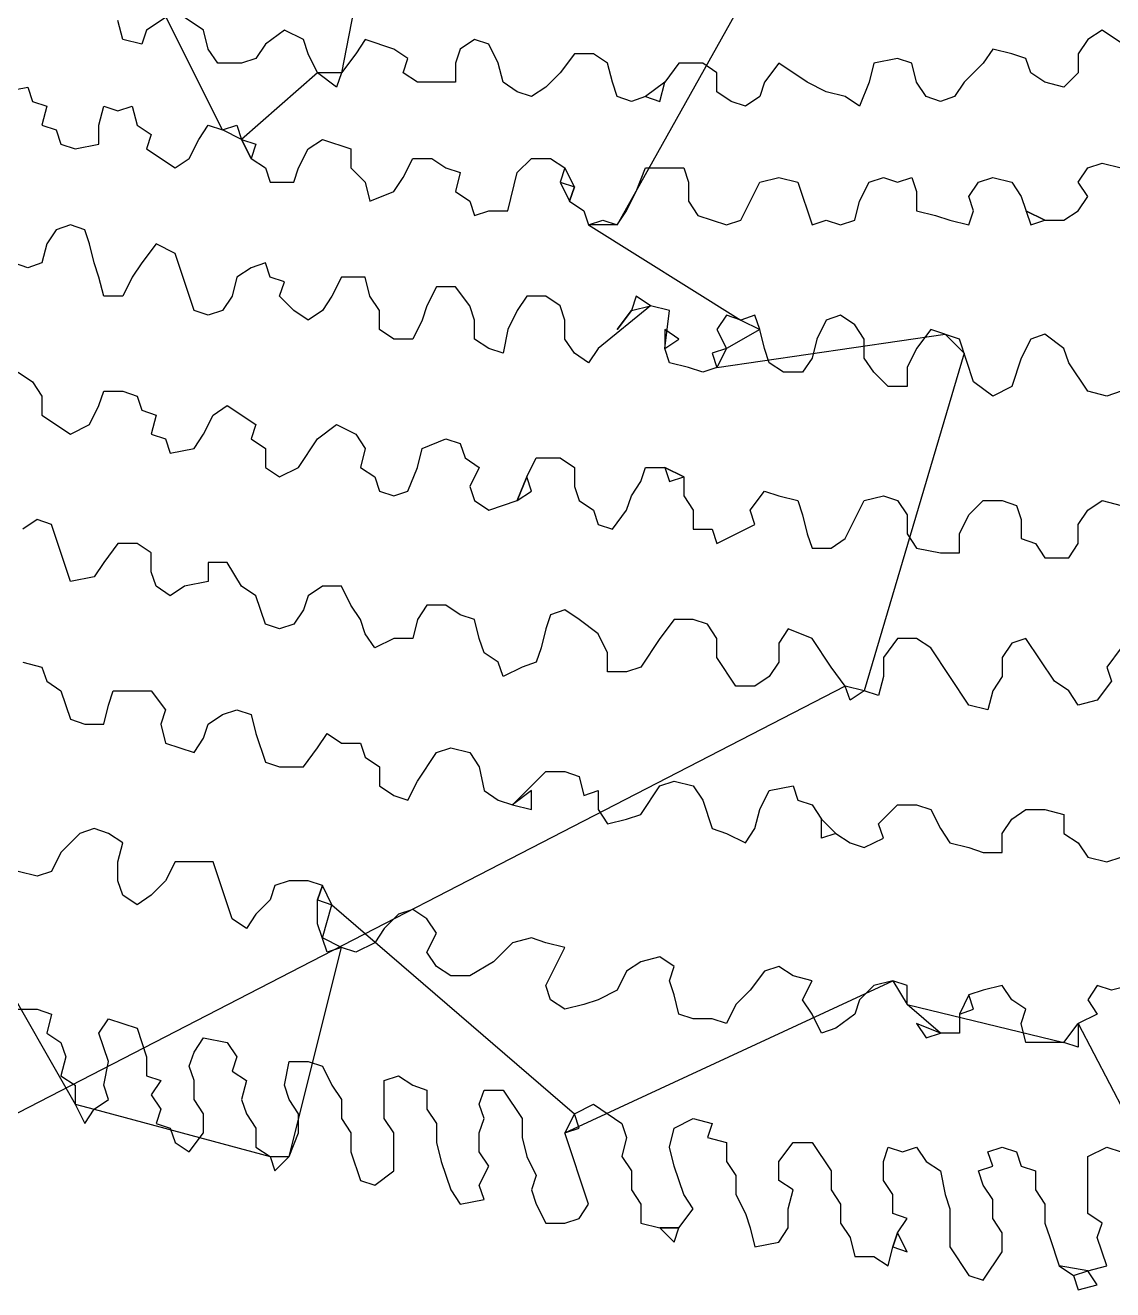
# Model space of a CAD drawing. Header units: metres. Extents: x 15 to 2853, y 44 to 1438.
# Drawn here: x 2012.5 to 2241.2, y 529 to 795 of the extents above; entities that cross this region are included whole.
import ezdxf

# ---------------------------------------------------------------- set-up
doc = ezdxf.new("R2010")
doc.units = ezdxf.units.M
doc.layers.add('Draw', color=2, linetype='CONTINUOUS')
doc.layers.add('Skip', color=1, linetype='CONTINUOUS')

msp = doc.modelspace()

# ---------------------------------------------------------------- linework, layer by layer
at = {"layer": 'draw'}
for p, q in [((2044, 798), (2038, 794)), ((2050, 794), (2044, 798)), ((2033, 792), (2032, 796)), ((2038, 794), (2037, 791)), ((2051, 790), (2050, 794)), ((2067, 794), (2063, 791)), ((2071, 792), (2067, 794)), ((2239, 794), (2236, 792)), ((2245, 790), (2239, 794)), ((2037, 791), (2033, 792)), ((2063, 791), (2061, 788)), ((2072, 789), (2071, 792)), ((2084, 792), (2082, 789)), ((2090, 790), (2084, 792)), ((2107, 792), (2104, 790)), ((2110, 791), (2107, 792)), ((2112, 787), (2110, 791)), ((2236, 792), (2234, 789)), ((2053, 787), (2051, 790)), ((2061, 788), (2058, 787)), ((2074, 785), (2072, 789)), ((2082, 789), (2079, 785)), ((2093, 788), (2090, 790)), ((2092, 785), (2093, 788)), ((2104, 790), (2103, 787)), ((2128, 789), (2125, 785)), ((2132, 789), (2128, 789)), ((2135, 787), (2132, 789)), ((2196, 788), (2191, 787)), ((2199, 787), (2196, 788)), ((2216, 790), (2214, 787)), ((2220, 789), (2216, 790)), ((2223, 788), (2220, 789)), ((2224, 785), (2223, 788)), ((2234, 789), (2234, 785)), ((2058, 787), (2053, 787)), ((2078, 782), (2074, 785)), ((2079, 785), (2074, 785)), ((2079, 785), (2078, 782)), ((2095, 783), (2092, 785)), ((2103, 787), (2103, 783)), ((2113, 783), (2112, 787)), ((2125, 785), (2122, 782)), ((2136, 783), (2135, 787)), ((2155, 787), (2150, 787)), ((2158, 785), (2155, 787)), ((2158, 781), (2158, 785)), ((2171, 787), (2168, 783)), ((2177, 783), (2171, 787)), ((2191, 787), (2190, 783)), ((2200, 783), (2199, 787)), ((2214, 787), (2210, 783)), ((2227, 783), (2224, 785)), ((2234, 785), (2231, 782)), ((2103, 783), (2095, 783)), ((2116, 781), (2113, 783)), ((2137, 780), (2136, 783)), ((2147, 783), (2143, 780)), ((2146, 779), (2147, 783)), ((2168, 783), (2167, 780)), ((2190, 783), (2188, 778)), ((2202, 780), (2200, 783)), ((2210, 783), (2208, 780)), ((2231, 782), (2227, 783)), ((2008, 781), (2013, 782)), ((2013, 782), (2014, 779)), ((2119, 780), (2116, 781)), ((2122, 782), (2119, 780)), ((2140, 779), (2137, 780)), ((2143, 780), (2140, 779)), ((2143, 780), (2146, 779)), ((2161, 779), (2158, 781)), ((2167, 780), (2164, 778)), ((2185, 780), (2181, 781)), ((2188, 778), (2185, 780)), ((2205, 779), (2202, 780)), ((2208, 780), (2205, 779)), ((2014, 779), (2017, 778)), ((2017, 778), (2016, 774)), ((2028, 774), (2029, 778)), ((2029, 778), (2032, 777)), ((2032, 777), (2035, 778)), ((2035, 778), (2036, 774)), ((2164, 778), (2161, 779)), ((2016, 774), (2019, 773)), ((2019, 773), (2020, 770)), ((2028, 770), (2028, 774)), ((2036, 774), (2039, 772)), ((2039, 772), (2038, 769)), ((2049, 771), (2051, 774)), ((2051, 774), (2054, 773)), ((2054, 773), (2057, 774)), ((2058, 771), (2054, 773)), ((2057, 774), (2058, 771)), ((2020, 770), (2023, 769)), ((2023, 769), (2028, 770)), ((2038, 769), (2044, 765)), ((2047, 767), (2049, 771)), ((2058, 771), (2061, 770)), ((2058, 771), (2060, 767)), ((2061, 770), (2060, 767)), ((2070, 765), (2072, 769)), ((2072, 769), (2075, 771)), ((2075, 771), (2081, 769)), ((2081, 769), (2081, 765)), ((2044, 765), (2047, 767)), ((2060, 767), (2063, 765)), ((2092, 763), (2094, 767)), ((2094, 767), (2098, 767)), ((2098, 767), (2101, 765)), ((2116, 764), (2119, 767)), ((2119, 767), (2123, 767)), ((2123, 767), (2126, 765)), ((2063, 765), (2064, 762)), ((2069, 762), (2070, 765)), ((2081, 765), (2084, 762)), ((2101, 765), (2104, 764)), ((2104, 764), (2103, 760)), ((2114, 756), (2116, 764)), ((2126, 765), (2125, 762)), ((2128, 761), (2126, 765)), ((2143, 765), (2151, 765)), ((2151, 765), (2152, 762)), ((2234, 762), (2236, 765)), ((2236, 765), (2239, 766)), ((2239, 766), (2243, 765)), ((2064, 762), (2069, 762)), ((2084, 762), (2085, 758)), ((2090, 760), (2092, 763)), ((2125, 762), (2128, 761)), ((2125, 762), (2127, 758)), ((2127, 758), (2128, 761)), ((2152, 762), (2152, 758)), ((2163, 754), (2167, 762)), ((2167, 762), (2171, 763)), ((2171, 763), (2175, 762)), ((2175, 762), (2178, 753)), ((2188, 758), (2190, 762)), ((2190, 762), (2193, 763)), ((2193, 763), (2196, 762)), ((2196, 762), (2199, 763)), ((2199, 763), (2200, 760)), ((2211, 759), (2213, 762)), ((2213, 762), (2216, 763)), ((2216, 763), (2220, 762)), ((2220, 762), (2222, 759)), ((2236, 759), (2234, 762)), ((2085, 758), (2090, 760)), ((2103, 760), (2106, 758)), ((2139, 756), (2141, 760)), ((2200, 760), (2200, 756)), ((2212, 756), (2211, 759)), ((2222, 759), (2224, 753)), ((2234, 756), (2236, 759)), ((2106, 758), (2107, 755)), ((2107, 755), (2110, 756)), ((2110, 756), (2114, 756)), ((2127, 758), (2130, 756)), ((2130, 756), (2131, 753)), ((2137, 753), (2139, 756)), ((2152, 758), (2154, 755)), ((2187, 754), (2188, 758)), ((2200, 756), (2204, 755)), ((2211, 753), (2212, 756)), ((2227, 754), (2223, 756)), ((2231, 754), (2234, 756)), ((2022, 753), (2019, 752)), ((2025, 752), (2022, 753)), ((2131, 753), (2134, 754)), ((2137, 753), (2131, 753)), ((2134, 754), (2137, 753)), ((2154, 755), (2160, 753)), ((2160, 753), (2163, 754)), ((2178, 753), (2181, 754)), ((2181, 754), (2184, 753)), ((2184, 753), (2187, 754)), ((2204, 755), (2207, 754)), ((2207, 754), (2211, 753)), ((2224, 753), (2227, 754)), ((2227, 754), (2231, 754)), ((2019, 752), (2017, 749)), ((2026, 749), (2025, 752)), ((2017, 749), (2016, 745)), ((2027, 745), (2026, 749)), ((2040, 749), (2037, 745)), ((2044, 747), (2040, 749)), ((2013, 744), (2010, 745)), ((2016, 745), (2013, 744)), ((2028, 742), (2027, 745)), ((2037, 745), (2035, 742)), ((2048, 735), (2044, 747)), ((2063, 745), (2060, 744)), ((2064, 742), (2063, 745)), ((2060, 744), (2057, 742)), ((2029, 738), (2028, 742)), ((2057, 742), (2056, 738)), ((2067, 741), (2064, 742)), ((2066, 738), (2067, 741)), ((2079, 742), (2077, 738)), ((2084, 742), (2079, 742)), ((2085, 738), (2084, 742)), ((2099, 740), (2097, 736)), ((2103, 740), (2099, 740)), ((2106, 736), (2103, 740)), ((2033, 738), (2029, 738)), ((2056, 738), (2054, 735)), ((2069, 735), (2066, 738)), ((2077, 738), (2075, 735)), ((2087, 735), (2085, 738)), ((2118, 738), (2116, 735)), ((2122, 738), (2118, 738)), ((2125, 736), (2122, 738)), ((2141, 738), (2140, 735)), ((2144, 736), (2141, 738)), ((2051, 734), (2048, 735)), ((2054, 735), (2051, 734)), ((2072, 733), (2069, 735)), ((2075, 735), (2072, 733)), ((2087, 731), (2087, 735)), ((2097, 736), (2096, 733)), ((2107, 733), (2106, 736)), ((2116, 735), (2114, 731)), ((2126, 733), (2125, 736)), ((2140, 735), (2137, 731)), ((2140, 735), (2144, 736)), ((2148, 735), (2144, 736)), ((2096, 733), (2094, 729)), ((2107, 729), (2107, 733)), ((2126, 729), (2126, 733)), ((2160, 734), (2158, 731)), ((2163, 733), (2160, 734)), ((2166, 734), (2163, 733)), ((2163, 733), (2167, 731)), ((2167, 731), (2166, 734)), ((2181, 733), (2179, 729)), ((2184, 734), (2181, 733)), ((2187, 732), (2184, 734)), ((2189, 729), (2187, 732)), ((2090, 729), (2087, 731)), ((2094, 729), (2090, 729)), ((2110, 727), (2107, 729)), ((2114, 731), (2113, 726)), ((2128, 726), (2126, 729)), ((2150, 729), (2147, 731)), ((2147, 731), (2147, 727)), ((2147, 727), (2150, 729)), ((2158, 731), (2160, 727)), ((2168, 727), (2167, 731)), ((2179, 729), (2178, 725)), ((2189, 725), (2189, 729)), ((2203, 731), (2200, 727)), ((2209, 729), (2203, 731)), ((2206, 730), (2210, 726)), ((2212, 720), (2209, 729)), ((2224, 729), (2222, 725)), ((2227, 730), (2224, 729)), ((2231, 727), (2227, 730)), ((2113, 726), (2110, 727)), ((2133, 727), (2131, 724)), ((2148, 724), (2147, 727)), ((2160, 727), (2157, 726)), ((2160, 727), (2158, 723)), ((2169, 724), (2168, 727)), ((2200, 727), (2198, 723)), ((2232, 724), (2231, 727)), ((2131, 724), (2128, 726)), ((2152, 723), (2148, 724)), ((2157, 726), (2158, 723)), ((2172, 722), (2169, 724)), ((2178, 725), (2176, 722)), ((2191, 722), (2189, 725)), ((2222, 725), (2220, 719)), ((2236, 718), (2232, 724)), ((2011, 722), (2014, 720)), ((2155, 722), (2152, 723)), ((2158, 723), (2155, 722)), ((2176, 722), (2172, 722)), ((2194, 719), (2191, 722)), ((2198, 723), (2198, 719)), ((2014, 720), (2016, 717)), ((2198, 719), (2194, 719)), ((2216, 717), (2212, 720)), ((2220, 719), (2216, 717)), ((2016, 717), (2016, 713)), ((2028, 715), (2029, 718)), ((2029, 718), (2033, 718)), ((2033, 718), (2036, 717)), ((2036, 717), (2037, 714)), ((2240, 717), (2236, 718)), ((2243, 718), (2240, 717)), ((2016, 713), (2022, 709)), ((2026, 711), (2028, 715)), ((2037, 714), (2040, 713)), ((2040, 713), (2039, 709)), ((2050, 709), (2052, 713)), ((2052, 713), (2055, 715)), ((2055, 715), (2061, 711)), ((2022, 709), (2026, 711)), ((2061, 711), (2060, 708)), ((2074, 708), (2078, 711)), ((2078, 711), (2082, 709)), ((2039, 709), (2042, 708)), ((2042, 708), (2043, 705)), ((2048, 706), (2050, 709)), ((2060, 708), (2063, 706)), ((2070, 702), (2074, 708)), ((2082, 709), (2084, 706)), ((2096, 706), (2101, 708)), ((2101, 708), (2104, 707)), ((2043, 705), (2048, 706)), ((2063, 706), (2063, 702)), ((2084, 706), (2083, 702)), ((2095, 702), (2096, 706)), ((2104, 707), (2105, 704)), ((2105, 704), (2108, 702)), ((2118, 700), (2120, 704)), ((2120, 704), (2125, 704)), ((2125, 704), (2128, 702)), ((2063, 702), (2066, 700)), ((2066, 700), (2070, 702)), ((2083, 702), (2086, 700)), ((2086, 700), (2087, 697)), ((2093, 697), (2095, 702)), ((2108, 702), (2106, 698)), ((2118, 700), (2116, 695)), ((2119, 697), (2118, 700)), ((2128, 702), (2128, 698)), ((2142, 699), (2143, 702)), ((2143, 702), (2147, 702)), ((2147, 702), (2148, 699)), ((2151, 700), (2147, 702)), ((2148, 699), (2151, 700)), ((2151, 700), (2151, 696)), ((2087, 697), (2090, 696)), ((2090, 696), (2093, 697)), ((2106, 698), (2107, 695)), ((2116, 695), (2119, 697)), ((2128, 698), (2129, 695)), ((2140, 696), (2142, 699)), ((2168, 697), (2171, 696)), ((2107, 695), (2110, 693)), ((2129, 695), (2132, 693)), ((2139, 693), (2140, 696)), ((2151, 696), (2153, 693)), ((2171, 696), (2175, 695)), ((2175, 695), (2176, 692)), ((2185, 687), (2189, 695)), ((2189, 695), (2193, 696)), ((2193, 696), (2196, 695)), ((2196, 695), (2198, 692)), ((2211, 692), (2214, 695)), ((2214, 695), (2218, 695)), ((2218, 695), (2221, 694)), ((2236, 693), (2239, 695)), ((2239, 695), (2243, 694)), ((2132, 693), (2133, 690)), ((2136, 689), (2139, 693)), ((2153, 693), (2153, 689)), ((2166, 690), (2165, 693)), ((2176, 692), (2177, 688)), ((2198, 692), (2198, 688)), ((2209, 688), (2211, 692)), ((2221, 694), (2222, 691)), ((2234, 690), (2236, 693)), ((2015, 691), (2012, 689)), ((2018, 690), (2015, 691)), ((2022, 678), (2018, 690)), ((2133, 690), (2136, 689)), ((2153, 689), (2157, 689)), ((2157, 689), (2158, 686)), ((2158, 686), (2166, 690)), ((2222, 691), (2222, 687)), ((2234, 686), (2234, 690)), ((2177, 688), (2178, 685)), ((2182, 685), (2185, 687)), ((2198, 688), (2200, 685)), ((2209, 684), (2209, 688)), ((2222, 687), (2225, 686)), ((2036, 686), (2032, 686)), ((2039, 684), (2036, 686)), ((2039, 680), (2039, 684)), ((2178, 685), (2182, 685)), ((2200, 685), (2205, 684)), ((2205, 684), (2209, 684)), ((2225, 686), (2227, 683)), ((2232, 683), (2234, 686)), ((2029, 682), (2027, 679)), ((2055, 682), (2051, 682)), ((2051, 682), (2051, 678)), ((2227, 683), (2232, 683)), ((2027, 679), (2022, 678)), ((2040, 677), (2039, 680)), ((2043, 675), (2040, 677)), ((2046, 677), (2043, 675)), ((2051, 678), (2046, 677)), ((2061, 675), (2058, 677)), ((2075, 677), (2072, 675)), ((2079, 677), (2075, 677)), ((2081, 673), (2079, 677)), ((2063, 669), (2061, 675)), ((2072, 675), (2071, 672)), ((2083, 670), (2081, 673)), ((2097, 673), (2095, 670)), ((2101, 673), (2097, 673)), ((2104, 671), (2101, 673)), ((2071, 672), (2069, 669)), ((2107, 670), (2104, 671)), ((2123, 671), (2122, 668)), ((2126, 672), (2123, 671)), ((2129, 670), (2126, 672)), ((2066, 668), (2063, 669)), ((2069, 669), (2066, 668)), ((2084, 667), (2083, 670)), ((2095, 670), (2094, 666)), ((2108, 666), (2107, 670)), ((2122, 668), (2121, 664)), ((2133, 667), (2129, 670)), ((2149, 670), (2146, 666)), ((2153, 670), (2149, 670)), ((2156, 669), (2153, 670)), ((2158, 666), (2156, 669)), ((2173, 668), (2171, 665)), ((2178, 666), (2173, 668)), ((2086, 664), (2084, 667)), ((2090, 666), (2086, 664)), ((2094, 666), (2090, 666)), ((2109, 663), (2108, 666)), ((2135, 663), (2133, 667)), ((2146, 666), (2142, 660)), ((2158, 662), (2158, 666)), ((2171, 665), (2171, 661)), ((2182, 660), (2178, 666)), ((2200, 666), (2196, 666)), ((2203, 664), (2200, 666)), ((2220, 665), (2218, 662)), ((2223, 666), (2220, 665)), ((2229, 657), (2223, 666)), ((2112, 661), (2109, 663)), ((2121, 664), (2120, 661)), ((2135, 659), (2135, 663)), ((2211, 652), (2203, 664)), ((2243, 664), (2240, 660)), ((2012, 661), (2016, 660)), ((2016, 660), (2017, 657)), ((2113, 658), (2112, 661)), ((2117, 660), (2113, 658)), ((2120, 661), (2117, 660)), ((2142, 660), (2139, 659)), ((2162, 656), (2158, 662)), ((2171, 661), (2169, 658)), ((2185, 656), (2182, 660)), ((2193, 662), (2193, 658)), ((2218, 662), (2218, 658)), ((2240, 660), (2241, 657)), ((2139, 659), (2135, 659)), ((2169, 658), (2166, 656)), ((2193, 658), (2192, 654)), ((2218, 658), (2216, 655)), ((2017, 657), (2020, 655)), ((2020, 655), (2022, 649)), ((2030, 652), (2031, 655)), ((2031, 655), (2039, 655)), ((2039, 655), (2042, 651)), ((2166, 656), (2162, 656)), ((2186, 653), (2185, 656)), ((2189, 655), (2185, 656)), ((2189, 655), (2186, 653)), ((2192, 654), (2189, 655)), ((2216, 655), (2215, 651)), ((2232, 655), (2229, 657)), ((2234, 652), (2232, 655)), ((2241, 657), (2238, 653)), ((2215, 651), (2211, 652)), ((2238, 653), (2234, 652)), ((2042, 651), (2041, 648)), ((2051, 648), (2054, 650)), ((2054, 650), (2057, 651)), ((2057, 651), (2060, 650)), ((2060, 650), (2061, 646)), ((2022, 649), (2025, 648)), ((2025, 648), (2029, 648)), ((2041, 648), (2042, 644)), ((2050, 645), (2051, 648)), ((2042, 644), (2048, 642)), ((2048, 642), (2050, 645)), ((2061, 646), (2063, 640)), ((2074, 643), (2076, 646)), ((2076, 646), (2079, 644)), ((2079, 644), (2083, 644)), ((2083, 644), (2084, 641)), ((2071, 639), (2074, 643)), ((2095, 636), (2099, 642)), ((2099, 642), (2102, 643)), ((2102, 643), (2106, 642)), ((2106, 642), (2108, 639)), ((2063, 640), (2066, 639)), ((2066, 639), (2071, 639)), ((2084, 641), (2087, 639)), ((2087, 639), (2087, 635)), ((2108, 639), (2109, 634)), ((2093, 632), (2095, 636)), ((2122, 638), (2126, 638)), ((2126, 638), (2129, 637)), ((2129, 637), (2130, 633)), ((2146, 635), (2149, 636)), ((2149, 636), (2153, 635)), ((2087, 635), (2090, 633)), ((2109, 634), (2112, 632)), ((2119, 634), (2115, 631)), ((2119, 630), (2119, 634)), ((2130, 633), (2133, 634)), ((2133, 634), (2133, 630)), ((2142, 629), (2146, 635)), ((2153, 635), (2155, 632)), ((2167, 630), (2169, 634)), ((2169, 634), (2174, 635)), ((2174, 635), (2175, 632)), ((2090, 633), (2093, 632)), ((2112, 632), (2115, 631)), ((2115, 631), (2119, 630)), ((2155, 632), (2157, 626)), ((2175, 632), (2178, 631)), ((2178, 631), (2180, 628)), ((2192, 627), (2196, 631)), ((2196, 631), (2200, 631)), ((2200, 631), (2203, 630)), ((2133, 630), (2135, 627)), ((2135, 627), (2139, 628)), ((2139, 628), (2142, 629)), ((2166, 626), (2167, 630)), ((2180, 628), (2183, 625)), ((2180, 624), (2180, 628)), ((2203, 630), (2205, 626)), ((2218, 625), (2220, 628)), ((2220, 628), (2223, 630)), ((2223, 630), (2227, 630)), ((2227, 630), (2231, 629)), ((2231, 629), (2231, 625)), ((2027, 626), (2024, 625)), ((2030, 625), (2027, 626)), ((2157, 626), (2160, 625)), ((2164, 623), (2166, 626)), ((2193, 624), (2192, 627)), ((2205, 626), (2207, 623)), ((2024, 625), (2020, 621)), ((2033, 623), (2030, 625)), ((2032, 619), (2033, 623)), ((2160, 625), (2164, 623)), ((2183, 625), (2180, 624)), ((2183, 625), (2186, 623)), ((2186, 623), (2189, 622)), ((2189, 622), (2193, 624)), ((2207, 623), (2211, 622)), ((2218, 621), (2218, 625)), ((2231, 625), (2234, 623)), ((2234, 623), (2236, 620)), ((2020, 621), (2018, 617)), ((2211, 622), (2214, 621)), ((2214, 621), (2218, 621)), ((2236, 620), (2240, 619)), ((2240, 619), (2243, 620)), ((2032, 615), (2032, 619)), ((2044, 619), (2042, 615)), ((2052, 619), (2044, 619)), ((2056, 607), (2052, 619)), ((2015, 616), (2011, 617)), ((2018, 617), (2015, 616)), ((2033, 612), (2032, 615)), ((2042, 615), (2039, 612)), ((2068, 615), (2065, 614)), ((2072, 615), (2068, 615)), ((2075, 614), (2072, 615)), ((2036, 610), (2033, 612)), ((2039, 612), (2036, 610)), ((2065, 614), (2064, 611)), ((2074, 611), (2075, 614)), ((2077, 610), (2075, 614)), ((2064, 611), (2061, 608)), ((2074, 606), (2074, 611)), ((2074, 611), (2077, 610)), ((2059, 605), (2056, 607)), ((2061, 608), (2059, 605)), ((2091, 608), (2088, 605)), ((2094, 609), (2091, 608)), ((2097, 607), (2094, 609)), ((2099, 604), (2097, 607)), ((2076, 600), (2074, 606)), ((2088, 605), (2086, 602)), ((2097, 600), (2099, 604)), ((2079, 601), (2075, 603)), ((2086, 602), (2082, 600)), ((2115, 602), (2111, 598)), ((2119, 603), (2115, 602)), ((2122, 602), (2119, 603)), ((2126, 601), (2122, 602)), ((2079, 601), (2076, 600)), ((2082, 600), (2079, 601)), ((2099, 597), (2097, 600)), ((2122, 593), (2126, 601)), ((2146, 599), (2142, 598)), ((2149, 597), (2146, 599)), ((2102, 595), (2099, 597)), ((2139, 596), (2137, 592)), ((2142, 598), (2139, 596)), ((2148, 594), (2149, 597)), ((2168, 596), (2165, 592)), ((2171, 597), (2168, 596)), ((2174, 595), (2171, 597)), ((2106, 595), (2102, 595)), ((2149, 591), (2148, 594)), ((2178, 594), (2174, 595)), ((2176, 590), (2178, 594)), ((2195, 594), (2191, 593)), ((2198, 593), (2195, 594)), ((2195, 594), (2198, 589)), ((2123, 590), (2122, 593)), ((2137, 592), (2133, 590)), ((2165, 592), (2162, 589)), ((2191, 593), (2188, 590)), ((2198, 589), (2198, 593)), ((2211, 591), (2209, 587)), ((2214, 592), (2211, 591)), ((2212, 588), (2211, 591)), ((2218, 593), (2214, 592)), ((2220, 590), (2218, 593)), ((2238, 593), (2236, 590)), ((2241, 592), (2238, 593)), ((2245, 593), (2241, 592)), ((2011, 588), (2015, 588)), ((2015, 588), (2018, 587)), ((2126, 588), (2123, 590)), ((2130, 589), (2126, 588)), ((2133, 590), (2130, 589)), ((2162, 589), (2160, 585)), ((2178, 587), (2176, 590)), ((2188, 590), (2187, 587)), ((2209, 587), (2212, 588)), ((2223, 588), (2220, 590)), ((2222, 585), (2223, 588)), ((2236, 590), (2238, 587)), ((2018, 587), (2017, 583)), ((2028, 583), (2030, 586)), ((2030, 586), (2036, 584)), ((2153, 586), (2150, 587)), ((2157, 586), (2153, 586)), ((2160, 585), (2157, 586)), ((2180, 583), (2178, 587)), ((2187, 587), (2183, 584)), ((2209, 587), (2209, 583)), ((2238, 587), (2234, 585)), ((2017, 583), (2020, 581)), ((2030, 577), (2028, 583)), ((2036, 584), (2038, 578)), ((2183, 584), (2180, 583)), ((2205, 583), (2200, 585)), ((2200, 585), (2202, 582)), ((2202, 582), (2205, 583)), ((2209, 583), (2205, 583)), ((2223, 581), (2222, 585)), ((2231, 581), (2234, 585)), ((2234, 585), (2234, 580)), ((2020, 581), (2021, 578)), ((2048, 579), (2050, 582)), ((2050, 582), (2055, 581)), ((2055, 581), (2057, 578)), ((2231, 581), (2223, 581)), ((2234, 580), (2231, 581)), ((2021, 578), (2020, 574)), ((2038, 578), (2038, 574)), ((2047, 576), (2048, 579)), ((2057, 578), (2056, 575)), ((2029, 572), (2030, 577)), ((2048, 573), (2047, 576)), ((2056, 575), (2059, 573)), ((2067, 572), (2068, 577)), ((2068, 577), (2072, 577)), ((2072, 577), (2075, 576)), ((2075, 576), (2077, 572)), ((2020, 574), (2023, 572)), ((2023, 572), (2023, 568)), ((2030, 569), (2029, 572)), ((2038, 574), (2041, 573)), ((2041, 573), (2039, 570)), ((2048, 569), (2048, 573)), ((2059, 573), (2058, 569)), ((2068, 569), (2067, 572)), ((2077, 572), (2079, 569)), ((2088, 573), (2091, 574)), ((2088, 565), (2088, 573)), ((2091, 574), (2094, 572)), ((2094, 572), (2097, 571)), ((2039, 570), (2041, 567)), ((2097, 571), (2097, 567)), ((2108, 568), (2109, 571)), ((2109, 571), (2113, 571)), ((2113, 571), (2117, 565)), ((2023, 568), (2025, 564)), ((2023, 568), (2027, 567)), ((2025, 564), (2027, 567)), ((2027, 567), (2030, 569)), ((2041, 567), (2040, 564)), ((2050, 566), (2048, 569)), ((2058, 569), (2059, 566)), ((2070, 566), (2068, 569)), ((2079, 569), (2079, 565)), ((2097, 567), (2099, 564)), ((2109, 565), (2108, 568)), ((2128, 566), (2132, 568)), ((2132, 568), (2138, 564)), ((2040, 564), (2043, 563)), ((2050, 562), (2050, 566)), ((2059, 566), (2061, 563)), ((2070, 562), (2070, 566)), ((2079, 565), (2081, 562)), ((2090, 562), (2088, 565)), ((2099, 564), (2099, 560)), ((2108, 562), (2109, 565)), ((2117, 565), (2117, 561)), ((2128, 566), (2126, 562)), ((2129, 563), (2128, 566)), ((2138, 564), (2139, 561)), ((2149, 563), (2153, 565)), ((2153, 565), (2157, 564)), ((2157, 564), (2156, 561)), ((2043, 563), (2044, 560)), ((2061, 563), (2061, 559)), ((2068, 557), (2070, 562)), ((2081, 562), (2081, 558)), ((2090, 554), (2090, 562)), ((2108, 558), (2108, 562)), ((2126, 562), (2129, 563)), ((2131, 547), (2126, 562)), ((2148, 559), (2149, 563)), ((2044, 560), (2047, 558)), ((2061, 559), (2064, 557)), ((2099, 560), (2100, 556)), ((2117, 561), (2118, 557)), ((2139, 561), (2138, 557)), ((2149, 555), (2148, 559)), ((2156, 561), (2160, 560)), ((2160, 560), (2160, 556)), ((2171, 556), (2174, 560)), ((2174, 560), (2178, 560)), ((2178, 560), (2182, 554)), ((2193, 556), (2194, 559)), ((2194, 559), (2197, 558)), ((2197, 558), (2200, 559)), ((2200, 559), (2202, 556)), ((2215, 558), (2218, 559)), ((2218, 559), (2221, 558)), ((2236, 557), (2240, 559)), ((2240, 559), (2243, 558)), ((2064, 557), (2065, 554)), ((2064, 557), (2068, 557)), ((2065, 554), (2068, 557)), ((2081, 558), (2083, 552)), ((2100, 556), (2102, 550)), ((2110, 555), (2108, 558)), ((2118, 557), (2120, 553)), ((2138, 557), (2140, 554)), ((2160, 556), (2162, 553)), ((2171, 552), (2171, 556)), ((2193, 552), (2193, 556)), ((2202, 556), (2205, 554)), ((2216, 555), (2215, 558)), ((2221, 558), (2222, 555)), ((2236, 545), (2236, 557)), ((2086, 551), (2090, 554)), ((2108, 551), (2110, 555)), ((2140, 554), (2140, 550)), ((2151, 549), (2149, 555)), ((2182, 554), (2182, 550)), ((2213, 554), (2216, 555)), ((2214, 551), (2213, 554)), ((2222, 555), (2225, 554)), ((2225, 554), (2225, 550)), ((2083, 552), (2086, 551)), ((2109, 548), (2108, 551)), ((2120, 553), (2119, 550)), ((2162, 553), (2162, 549)), ((2174, 550), (2171, 552)), ((2195, 549), (2193, 552)), ((2216, 548), (2214, 551)), ((2102, 550), (2104, 547)), ((2104, 547), (2109, 548)), ((2119, 550), (2120, 547)), ((2140, 550), (2142, 547)), ((2153, 546), (2151, 549)), ((2162, 549), (2164, 545)), ((2173, 546), (2174, 550)), ((2182, 550), (2184, 547)), ((2195, 545), (2195, 549)), ((2206, 549), (2207, 546)), ((2216, 544), (2216, 548)), ((2225, 550), (2227, 547)), ((2120, 547), (2122, 543)), ((2129, 544), (2131, 547)), ((2142, 547), (2142, 543)), ((2150, 542), (2153, 546)), ((2173, 542), (2173, 546)), ((2184, 547), (2184, 543)), ((2207, 546), (2207, 538)), ((2227, 547), (2227, 543)), ((2122, 543), (2126, 543)), ((2126, 543), (2129, 544)), ((2142, 543), (2146, 542)), ((2164, 545), (2165, 542)), ((2184, 543), (2186, 540)), ((2198, 544), (2195, 545)), ((2196, 541), (2198, 544)), ((2218, 541), (2216, 544)), ((2227, 543), (2228, 540)), ((2239, 543), (2236, 545)), ((2238, 540), (2239, 543)), ((2146, 542), (2149, 539)), ((2150, 542), (2146, 542)), ((2149, 539), (2150, 542)), ((2165, 542), (2166, 538)), ((2171, 539), (2173, 542)), ((2186, 540), (2187, 536)), ((2196, 541), (2195, 538)), ((2198, 537), (2196, 541)), ((2218, 537), (2218, 541)), ((2240, 534), (2238, 540)), ((2166, 538), (2171, 539)), ((2194, 534), (2195, 538)), ((2195, 538), (2198, 537)), ((2207, 538), (2211, 532)), ((2187, 536), (2191, 536)), ((2191, 536), (2194, 534)), ((2214, 531), (2218, 537)), ((2211, 532), (2214, 531)), ((2230, 534), (2233, 532)), ((2236, 533), (2230, 534)), ((2233, 532), (2236, 533)), ((2233, 532), (2234, 529)), ((2236, 533), (2240, 534)), ((2238, 530), (2236, 533)), ((2234, 529), (2238, 530))]:
    msp.add_line(p, q, dxfattribs=at)
at = {"layer": 'skip'}
for p, q in [((2054, 773), (2031, 819)), ((2085, 816), (2079, 785)), ((2165, 803), (2137, 753)), ((2074, 785), (2058, 771)), ((2150, 787), (2147, 783)), ((2147, 783), (2143, 780)), ((2181, 781), (2177, 783)), ((2060, 767), (2058, 771)), ((2126, 765), (2125, 762)), ((2141, 760), (2143, 765)), ((2128, 761), (2127, 758)), ((2223, 756), (2227, 754)), ((2131, 753), (2163, 733)), ((2035, 742), (2033, 738)), ((2144, 736), (2133, 727)), ((2137, 731), (2140, 735)), ((2147, 727), (2148, 735)), ((2158, 723), (2206, 730)), ((2167, 731), (2160, 727)), ((2210, 726), (2189, 655)), ((2116, 695), (2118, 700)), ((2147, 702), (2151, 700)), ((2165, 693), (2168, 697)), ((2110, 693), (2116, 695)), ((2032, 686), (2029, 682)), ((2058, 677), (2055, 682)), ((2196, 666), (2193, 662)), ((2185, 656), (1964, 542)), ((2029, 648), (2030, 652)), ((2115, 631), (2122, 638)), ((2180, 628), (2183, 625)), ((1991, 624), (2023, 568)), ((2075, 614), (2074, 611)), ((2075, 603), (2077, 610)), ((2077, 610), (2128, 566)), ((2068, 557), (2079, 601)), ((2111, 598), (2106, 595)), ((2126, 562), (2195, 594)), ((2150, 587), (2149, 591)), ((2211, 591), (2209, 587)), ((2205, 583), (2198, 589)), ((2198, 589), (2231, 581)), ((2234, 585), (2259, 537)), ((2027, 567), (2064, 557)), ((2047, 558), (2050, 562)), ((2205, 554), (2206, 549)), ((2146, 542), (2150, 542)), ((2195, 538), (2196, 541)), ((2228, 540), (2230, 534)), ((2230, 534), (2233, 532))]:
    msp.add_line(p, q, dxfattribs=at)

doc.saveas('drawing.dxf')
